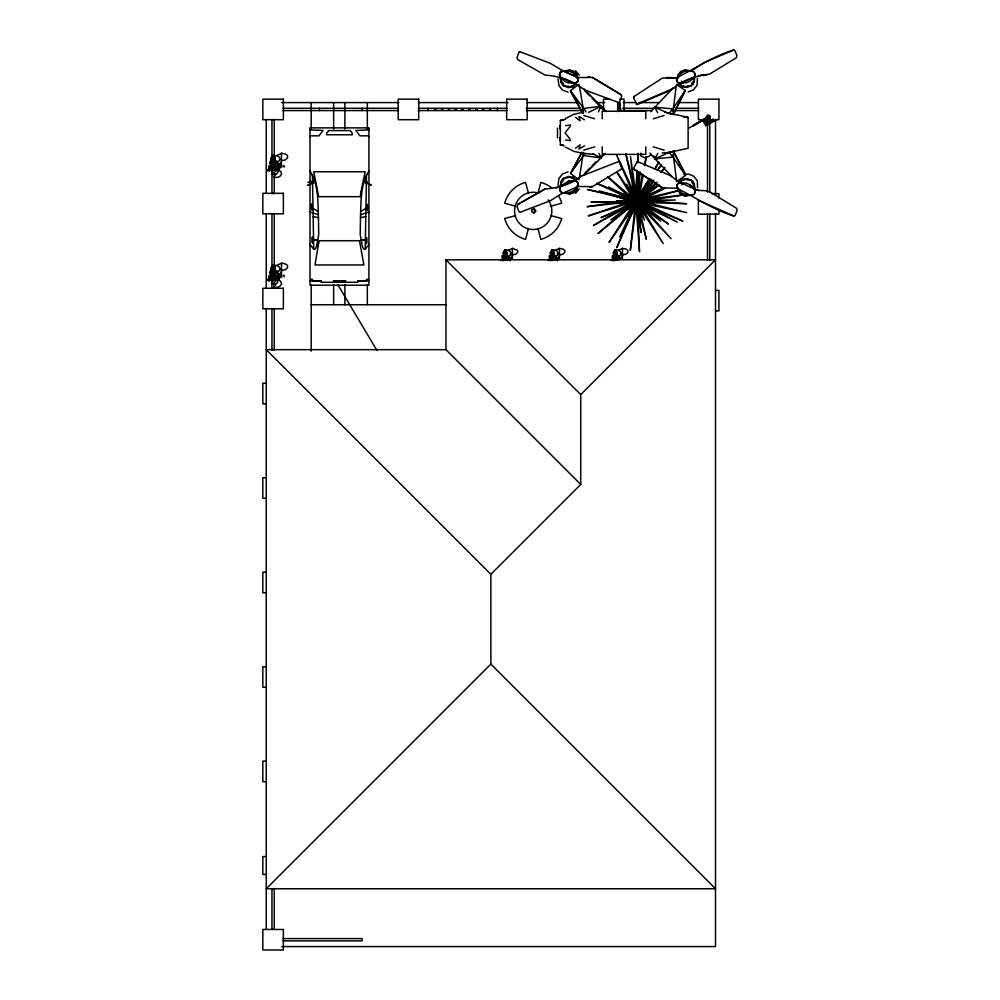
<?xml version="1.0" encoding="UTF-8"?>
<svg xmlns="http://www.w3.org/2000/svg" width="1000" height="1000" viewBox="0 0 1000 1000"><rect width="100%" height="100%" fill="white"/><g stroke="black" fill="none" stroke-linecap="round" stroke-linejoin="round"><path stroke-width="1.5" d="M636.838 198.787L637.087 170.387L635.025 202.162L656.325 205.6L637.888 201.012M368.913 244.462L365.213 249.188A8.338 2.85 -90 0 1 362.25 245.688L360.213 234.587L360.45 218.538C361.163 202.712 360.087 184.613 368.913 171.025M635.825 200.438C635.325 202.025 637.1 199.213 630.612 204.913M365.213 249.188L366.512 174.775M557.487 128.175L557.487 137.875M281.512 153.262L281.337 160.438L285.125 160.037L287.488 157.887L287.538 155.588L285.262 153.963L281.512 153.262L276.812 155.475M281.337 270.3L285.125 269.9L287.488 267.75L287.538 265.462L285.262 263.837L281.512 263.137L281.45 275.462M512.263 254.675L515.588 254.312L517.663 252.425L517.712 250.413L512.413 248.363L512.362 259.2M559.362 255.312L559.487 259.2M559.538 248.363L559.388 254.675L562.712 254.312L564.788 252.425L564.837 250.413L562.837 248.975L559.538 248.363L555.4 250.3M622.4 255.312L622.513 259.2M622.562 248.363L622.413 254.675L625.737 254.312L627.825 252.425L627.863 250.413L625.862 248.975L622.562 248.363L618.425 250.3M634.975 201.488L635.562 200.312M635.138 201.5C637.125 199.513 635.712 203.85 637.475 201.225C636.5 202.488 637.612 201.925 637.038 201.938M643.413 206.988L639.663 204.425L663.15 243.55L635.75 201.325C635.375 200.575 637.413 203.787 637.125 200.875L588.263 215.912L626.413 202.763M636.587 201.412L636.487 202.537M637.137 187.512L637.537 172M637.762 162.7L638 153.387M272.4 174.163L272.488 171.075M272.4 284.025L272.488 280.938M276.737 162.6L276.7 164.188L278.762 165.238M276.737 272.475L277.488 275.1L278.762 275.1M508.212 256.575L508.175 257.975L509.988 258.9M555.337 256.575L555.3 257.975L557.112 258.9M618.362 256.575L618.325 257.975L620.138 258.9M617.837 111.688L617.962 102.75L619.575 102.525L620.675 110.337M620.575 110.825L619.575 102.525M636.862 199.05L637.225 190.438L634.913 200.662L636.5 201.125M636.65 202.562C637.562 199.462 632.975 201.287 638.4 210.188M583.362 152.525L579.35 178.35M673.138 154.1L676.7 181.575L685.462 175.463L685.625 174.387L673.275 151.075L674.175 151.325L673.012 157.125L685.462 175.463L673.275 151.075M640.95 153.212L640.8 155.9L644.4 157.725L648.863 156.5L651.05 154.325M577 77.875L577.163 75.125L574.237 71.625L569.938 70.05L565.413 70.812M576.35 83.875L572.812 86.788L568.3 87.55L564 85.975L561.075 82.475L561.35 77.825M635.075 202.037C638.088 201.475 634.5 201.713 636.525 202.425C638.15 199.2 636.587 203.225 635.075 202.125L630.538 156.55L635.675 193M678.2 187.95L678 190.7L680.825 194.3L685.062 196.025L689.6 195.425M693.238 84.675L693.025 81.438M636.325 202.575L636.013 200.963M312.475 183.275L307.688 185.275L308.463 185.162M693.8 188.55L694.287 183.925L691.475 180.312L687.225 178.588L682.7 179.2L679.087 181.975M635.013 206.5L630.288 250.475L637 200.475M637.562 202.875L636.925 202.525L640.225 172.138M310.025 244.462L313.712 249.188A8.338 2.85 -90 0 0 316.675 245.688L318.712 234.587L318.475 218.538C317.775 202.712 318.85 184.613 310.025 171.025M562.025 182.275L562.337 179.037M677.362 78.312L677.788 75.3L680.612 71.7L684.85 69.975L689.388 70.588M678.875 84.025L682.475 86.8L687.013 87.413L691.263 85.688L694.075 82.088L694.712 77.575A4.938 4.9 -20.3 0 0 694.95 76.15M638.225 207.188L641.15 232.625L635.95 200.7M676.263 85.95L672.925 111.9M635.75 200.562L636.25 202.25L637.513 200.912L635.575 201.887L635.7 200.625L639.513 251.675L637.863 211.375M637.05 200.975L636.875 202.425L635.538 201.137L630.013 209.662L637.112 201.95L634.237 200.512M636.725 191.55L639.788 172.087M635.312 200.812L637.537 201.562M635.425 201.863L637.075 202.387L637.587 201.25M560.3 186.075L561.075 181.588L564 178.088L568.3 176.513L572.812 177.275L576.35 180.188M565.413 193.25L569.938 194.013L574.237 192.438L577.163 188.938L577.675 185.95M637.587 201.337L636.275 202.475M639.325 197.175L643.263 174.638M644.837 165.625L646.413 156.613M582.413 112.888L583.225 108.5L579.35 85.712M617.725 109.562L617.938 108.513M620.05 109.25L620.25 108.188L617.413 108.713M279.725 164.037L279.113 170.162L277.8 171.875M279.725 273.913L279.113 280.038M510.213 260.837L510.838 257.838M557.337 260.837L557.962 257.838M637.225 202.488L636.625 203.125M638.65 192.35L642.45 174.462M644.35 165.525L646.25 156.575M281.312 161.713L281.45 165.588M636.425 200.95L635.575 202.613M637.463 201.112L636.625 202.638M528.45 228.625L525.562 239.363A29.488 29.488 0 0 1 504.712 218.512L515.462 215.637M537.95 193.15L540.825 182.4A29.488 29.488 0 0 1 551.763 187.975M704.463 119.938L706.538 123.525L707.025 121.675M708.125 117.6L708.975 117.112L708.475 116.25L707.625 116.75L707.775 118.875L706.55 117.938M708.475 116.25L708.825 114.975L707.288 115.175L707.95 116.325M278.15 165.812L276.775 169.887M280.325 165.8L278.95 169.875M278.15 275.675L276.775 279.75M280.325 275.675L278.95 279.75M633.575 98.025L634 96.5L662.375 78.088L676.513 77.737C695.625 68.5 712.9 56.3 733.6 50L734.788 50.35L736.95 55.512L736.263 57.775L709.425 74.188C698.825 75.25 688.225 78.35 678.725 84.175L670.238 90.438L637.075 104.612L633.55 97.95L634.025 96.562M517.8 204.4L545.138 188.938L517.8 204.4L517.038 206.7L519.025 211.863L520.212 212.262L550.363 200.725L560.913 194.037L578.15 186.475L592.3 186.625L589.688 187.05M553.725 258.7L553.925 258.762M662.588 187.925L634.237 169.438L662.588 187.925L676.75 188.2C695.812 197.55 713.125 209.675 733.812 216L735.037 215.575L737.163 210.487L736.475 208.225L709.638 191.812C704.575 189.387 698.413 191.85 693.575 188.688A3.55 3.525 20.3 0 1 690.775 195.1L690.8 195.037M637.263 161.45L670.425 175.625L678.913 181.887L693.575 188.688M680.438 182.587L684.038 183.65M679.137 189.35L677.962 188.938A3.487 3.462 20.3 0 1 681.125 182.975L681.325 182.425M681.625 184.875L682.412 183.088M686.75 183.375C691.375 184.5 693.95 189.85 698.825 190.562M680.462 182.512A3.6 3.575 20.3 0 0 678.012 188.8C680.775 193.837 686.062 195.538 691.562 195.312A4.938 4.9 20.3 0 0 692.763 194.762M689.95 184.75L694.887 188.55A4.938 4.9 20.3 0 1 695.163 189.85M693.238 184.562L693.45 181.325M693.175 187.95L694.725 188.975A4.938 4.9 20.3 0 1 694.513 192.825M697.6 187.688L697.262 180.738L693.713 176.2L688.363 174.013L684.075 174.587M698.462 200.3L733.812 216M574.612 83.387A3.6 3.575 0 0 0 576.875 77.025L573.125 73.025L569.987 71.525L563.112 70.925L550.363 63.325L520.212 51.8L519.025 52.188L517.038 57.362L517.8 59.65L545.138 75.125C555.737 75.713 566.45 78.575 576.15 84.038L584.825 90L619.225 102.737L621.725 96.225L621.237 94.775L592.3 77.362L621.237 94.85M636.075 200.7C634.225 203.4 639 200.475 636.775 202.712M631.862 210.188L616.812 247.625L637.587 200.837M634.75 202.987L635.913 200.1M636.4 201.575C637.238 201.8 637.975 202.275 635.7 201.912M633.775 206.625L619.712 236.825L637.35 203.287M635.05 203.875L636.125 201.137L637.587 202.087L625.163 218.363L636.55 201.262L608.612 186.988L634.587 202.237M637.888 200.837L646.15 184.037L635.5 201.513M598.35 111.8L601.15 106.188L583.5 88.588M678.637 75.438L680.612 71.7L684.875 70.738M640.575 196.637L650.037 178.812M655.138 169.225L658.775 162.375M672.562 177.237L654.938 158.8L657.9 153.3M504.15 260.287L506.275 254.45L503.688 260.837M551.275 260.287L553.4 254.45L550.812 260.837M614.3 260.287L616.425 254.45L613.837 260.837M582.05 152.162L570.525 173.45L579.087 179.875M576.25 188.762L574.237 192.438L569.862 193.25M581.237 153.537L570.525 173.45L585.188 153.262M636.6 202.288L636.587 201.537L636.975 202.25M639.163 195.825L649.262 178.375M654.7 168.975L658.587 162.262M634.837 202.812L637.513 201.35L635.8 202.512L626.237 197.288L634.475 199.862M272.725 155.037L270.75 158.262L270.525 160.325L271.863 162.825M272.725 264.913L270.75 268.137L270.525 270.2L271.863 272.688M506.3 257.113L510.35 255.2L511.012 253.125L509.988 251.2L507.638 250.087L504.675 249.925L502.938 252.763L503.913 256.775M553.425 257.113L557.475 255.2L558.138 253.125L557.112 251.2L554.763 250.087L551.8 249.925L550.062 252.763L551.038 256.775M616.45 257.113L620.513 255.2L621.175 253.125L620.138 251.2L617.788 250.087L614.825 249.925L613.088 252.763L614.062 256.775M640.825 195.888L651.8 179.225M657.712 170.263L661.087 165.138L657.475 170.062M270.8 169.025L273.675 163.837L275.212 157.637L272.712 165.975L269.088 171.287L271.737 167.6L267.35 170.812L270.688 167.812L271.575 164.275L274.262 159.838L274.438 155.7L274.575 160.287L274.088 155.95L273.525 160.512L272.375 158.212L272.538 162.125L269.837 161.713L271.575 164.275L268.837 166.1L270.9 166.35L267.962 169.6L270.988 168.275M274.275 163.188C276.75 159.6 274.1 168.463 272.95 166.9M274.275 273.05C276.75 269.475 274.1 278.337 272.95 276.762M505.337 260.55L506.575 256.3M552.463 260.55L553.7 256.3M615.487 260.55L616.725 256.3M635.788 202.575L636.712 201.612M631.525 209.812L609.075 242.463L632.788 205.125L597.962 233.6L627.112 207.987M310.025 136.788L310.675 135.838L319.037 135.838L323 130.425L310.025 129.938M637.163 202.075L636.3 201.688L636.35 202.362M637.487 202.438L636.812 202.8M276.025 173.95L273.587 177.338L277.75 177.338L279.875 176.438L281.65 173.975L280.65 171.438L276.512 168.425L274.037 168.912M278.463 170.575L279.325 169.363M276.025 283.825L273.587 287.213L277.75 287.213L279.875 286.312L281.65 283.85L280.65 281.3L276.512 278.3L274.037 278.775M278.463 280.438L279.325 279.225M572.812 86.788L575.525 83.025M636.975 198.575L650.337 179.975M708.9 116.575L710.05 115.913L710.25 117.45L709.312 118.675L708.65 117.537M284 167.1L284.562 166.375L283.312 165.413M284 276.962L284.212 275.413L283.312 275.287M679.812 182.85L682.7 179.2M644.137 193.875L653.637 181.938M661.237 172.4L664.087 168.812M637.375 201.537L635.7 201.713L636.912 202.062M570.138 126.463L565.037 132.812L570.138 139.162M637.463 201.688L636.3 202.387L635.65 201.675M575.575 193.275L579.263 188.863M640.075 196.4L653.962 180.2M660.9 172.113L664.875 167.475M680.25 83.488A3.6 3.575 -20.3 0 1 677.8 77.2L681.388 73.062L684.475 71.463L691.35 70.688A4.938 4.9 -20.3 0 1 692.55 71.237M650.675 111.713L673.375 87.675M272.613 174.4L276.363 174.037L277.725 172.537L277.5 170.9L275.375 169.1L272.6 170.775L272.213 172.587L272.613 174.4L277.013 169.55M272.613 284.275L275.012 284.4L277.725 282.413L277.5 280.775L275.375 278.975L273.788 279.337L272.6 280.65L272.613 284.275L277.013 279.425M562.337 85.025L563.15 83.125L564 85.975L568.413 86.275M583.5 175.475L605.325 153.488M584.575 173.412L589.9 168.038M592.025 165.875L596.287 161.575M600.55 157.262L603.737 154.037M312.575 183.7L314.762 181.5M533.587 213.475L535.788 211.287M580.725 484.438L580.725 394.588L715.5 259.812L445.95 259.812L445.95 349.663L580.725 484.438L490.875 574.288L490.875 664.137L266.262 888.763L715.5 888.763L490.875 664.137M639.837 199.262L656.3 183.625M693.075 182.362L692.163 183.188L691.475 180.312L687 179.862M639.825 197.05L657.05 182.2M636.575 201.663L635.262 202.05M576.15 180.025L581.062 176.15L576.15 180.025C566.388 185.538 555.9 188.238 545.138 189M642.05 198.525L659.137 185.113M636.888 202.488L644.862 196.337L635.775 201M575.525 148.25L580.037 144.812L579.012 149.062L584.487 145.85M579.087 84.188L570.525 90.6L570.688 91.675L582.737 113.212L570.525 90.6L586.163 111.95M636.112 200.975L635.8 201.55L671.062 238.663L641.287 204.95M636.625 201.625L635.988 202.037L636.95 202.175M634.788 202.087L610.763 219.862L633.475 205.075M274.562 163.212L279.175 161.038L279.925 158.675L278.762 156.488L273.837 155.1M274.562 273.087L279.175 270.9L279.925 268.55L278.762 266.363L273.837 264.975M642.337 196.312L658.65 184.438M365.925 208.337L360.55 211.725M636.462 201.225L636.138 201.825L642.95 209.225L638.288 201.825M636.812 202.638L636.925 201.675M592.3 186.688L621.237 169.213L621.725 167.775L619.225 161.325L581.062 176.225M636.275 104.375L673.938 88.225M282.137 166.588L280.512 167.562L273.45 167M282.137 276.462L280.512 277.438L273.45 276.875M631.388 202.862L593.4 225.5L628.15 206.475M694.275 124.637L700.638 120.962M703.188 119.5L707 117.287L707.337 117.875L693.337 125.95L693 125.375M688.913 128.125L704.163 119.325M705.425 118.588L707.7 117.275M713.05 119.275L706.688 122.95L704.488 119.138M706.538 123.525L713.7 119.388M717.212 119.312L705.913 125.838L703.012 120.812M635.15 199.55L635.9 199.125M632.513 201.912L635.975 200.025M645.075 198.15L665.35 187.562M565.438 118.513L573.913 114.262L583 112.275M588.538 112.4L601.15 106.188L606.362 111.662M636.438 202.225L664.638 188.475L638.225 199.45M679.025 76.925L677.75 77.062M645.812 196.15L663.688 187.625M568.3 87.55L572.413 85.6M276.812 265.338L281.512 263.137M508.275 250.3L512.413 248.363M636.788 201.137L601.025 217.6L629.138 206.275M678.95 83.663A3.6 3.575 -20.3 0 0 680.4 83.9L683.825 82.35M677.775 77.125A3.487 3.462 -20.3 0 0 680.938 83.088L682.1 82.638L681.413 81.137M681.062 83.438L682.1 82.638M694.613 77.3L692.962 78.05L694.513 77.025A4.938 4.9 -20.3 0 0 694.3 73.175M691.963 78.675L694.488 76.963L689.762 81.312L686.562 82.7L680.938 83.088M649.875 153.15L654.938 158.8L669.137 152.4L674.175 151.325M576.875 186.762L575.725 187.537M683 180.4L687.225 178.588M733.625 50.062L703.863 62.65L693.5 69.575M307.938 182.475L310.863 181.262M571.138 181.675L574.612 180.25A3.6 3.575 0 0 1 576.05 180.538M563.862 192.875L563.862 192.812A3.55 3.525 0 0 1 561.263 186.375L573.888 180.55M560.138 186.337L562.888 185.062M555.975 188.062L561.812 185.925M688.15 91.988L693.5 89.8L697.05 85.262L697.387 78.312M572.725 181.163L573.888 180.963L568.263 181.238L560.138 186.2A4.938 4.9 0 0 0 559.812 187.475M568.088 171.912L562.663 173.9L558.975 178.312L558 185.25M565.875 71.487L569.938 70.05M636.112 201.912L637.45 202.125M519.025 52.263L520.212 51.8M685.062 196.025L689.1 194.725M368.913 212.075L360.513 214.7M653.25 118.775L664.188 115.463M583.75 150.162L594.675 146.85M637.288 161.388L633.8 167.975L634.212 169.5M642.15 200.575L677.688 190.912M550.938 206.137L561.675 203.25A29.488 29.488 0 0 0 558.737 196.137M641.938 198.962L677.663 190.787M664.925 153.35L688.112 148.275L688.112 117.362L664.925 112.275M365.788 216.625L360.475 217.675M564.175 145.925L560.363 144.775L560.363 120.375L565.438 119.312M274.675 166.35L277.062 165.963L281.075 162.825L281.788 160.613L280.988 159.15M274.675 276.212L277.062 275.837L281.075 272.7L281.788 270.487L280.988 269.025M650.288 200.188L680.95 195.375M627.837 200.6L587.112 206.675L624.975 202.438M619.462 105.412L620.163 111.4M565.662 125.65L570.6 125M601.15 106.188L583.225 108.5L583.425 113.038M645.5 199.412L680.925 195.162M636.6 203.263L637.388 202.1L636.788 201.25M634.062 201.412L637.175 200.975M686.787 86.137L691.263 85.688L691.95 82.812L692.85 83.637M654.938 158.8L673.012 157.125L669.137 152.4L662.113 152.963M560.95 191.588A4.938 4.9 0 0 0 563.112 193.075C568.538 193.238 574.012 192.013 576.875 187.037A3.6 3.575 0 0 0 574.612 180.662M361.188 239.913L365.387 239.562M361.262 240.413L365.375 240.1M568.413 177.787L564 178.088L563.15 180.938L562.337 180.075M564.775 71.712L578.15 77.588L592.3 77.438M636.125 202.225L675.438 200.012L639.062 200.3M568.263 181.3L573.888 181.038A3.487 3.462 0 0 1 576.875 187.175L576.875 186.612M698.625 75.5L706.7 75.25M357.812 280.912L366 280.837L366.613 279.3L367.812 279.35L368.562 280.95L357.812 280.95L357.812 282.262L321.125 282.262L321.125 280.912L312.925 280.837L312.312 279.3L311.125 279.35L310.363 280.95L321.125 280.95M623.175 201.6L590.962 202.05L632.175 203.137M633.913 201.438L636.975 201.4M609.375 99.162L603.5 99.162L603.5 110.9M619.637 99.162L624.05 99.162L624.05 110.9M281.75 102.587L398.85 102.587M418.862 102.587L508.038 102.587M526.587 102.587L578.237 102.587M596.85 102.587L604.75 102.587M623.387 102.587L635.95 102.587M639 102.587L659.35 102.587M678.025 102.587L698.337 102.587M283.05 108.287L398.5 108.287M418.387 108.287L506.975 108.287M526.325 108.287L580.575 108.287M600.725 108.287L603.825 108.287M622.75 108.287L653.75 108.287M675.45 108.287L698.713 108.287M283.05 110.575L398.5 110.575M418.387 110.575L506.975 110.575M526.325 110.575L582.125 110.575M622.75 110.575L652.2 110.575M673.9 110.575L698.713 110.575M560.363 120.375L563.15 120.375M559.55 125.6L560.413 125.6M310.025 127.875L368.913 127.875M368.913 129.938L355.925 130.425L359.9 135.838L368.25 135.838L368.913 136.788M559.55 140.45L560.413 140.45M560.363 144.775L563.15 144.775M711.587 193.637L718.925 193.637L718.925 198.038M715.987 290.363L718.925 290.363L718.925 310.9L715.987 310.9M311.188 304.738L446.1 304.738M445.95 349.663L266.262 349.663L490.875 574.288M265.763 383.263L262.838 383.263L262.838 403.8L265.763 403.8M265.763 477.738L262.838 477.738L262.838 498.275L265.763 498.275M265.763 572.212L262.838 572.212L262.838 592.75L265.763 592.75M265.763 666.688L262.838 666.688L262.838 687.225L265.763 687.225M265.763 761.162L262.838 761.162L262.838 781.7L265.763 781.7M265.763 856.538L262.838 856.538L262.838 874.412L265.763 874.412M283.05 938.587L362.113 938.587L362.113 940.875L283.05 940.875M281.85 946.575L715.5 946.575L715.5 213.35M632.038 200.938L616.438 200.888L635.35 202.662M683.8 117.25L688.112 117.362L683.65 117.137M666.525 77.525L676.538 77.8M645.45 202.55L686.612 203.713L648.587 201.25M588.162 76.95L589.688 76.95M313.562 240.1L317.675 240.413M681.15 182.913L686.775 183.312M313.55 239.562L317.75 239.913M594.225 154.388L583 153.35L573.913 151.363L565.438 147.113M657.688 112.7L654.725 107.2L672.8 108.875L685.238 90.538L676.488 84.425M318.45 217.675L313.15 216.625M620.325 253.375L622.1 253.55L622.8 254.825L622.188 256.775L618.65 259.538L616.55 259.875L615.75 258.412M557.3 253.375L559.075 253.55L559.775 254.825L559.15 256.775L555.625 259.538L553.513 259.875L552.712 258.412M510.175 253.375L511.95 253.55L512.65 254.825L512.025 256.775L508.5 259.538L506.388 259.875L505.588 258.412M684.688 194.537L691.712 194.9A4.938 4.9 20.3 0 0 692.925 194.35M598.913 153.375L601.15 157.863L583.225 155.55L582.688 152.637M565.662 139.975L570.6 140.625M636.1 202.425L635.538 202.037L636.362 202.475M569.862 70.8L574.237 71.625L576.25 75.3M318.412 214.7L310.025 212.075M630.025 198.4L587.487 189.513L625.138 198.8M370.575 185.2L371.362 184.925L366.562 183.263M644.05 203.637L686.575 212.6L642.913 201.75M670.188 113.875L672.7 114.412M685.088 195.263L680.825 194.3L678.85 190.562M634.175 201.025L637.188 201.775M706.35 116.4L707.625 116.75M708.975 117.112L710.25 117.45M515.462 206.137L504.712 203.25A29.488 29.488 0 0 1 525.562 182.4L528.45 193.15M550.938 215.637L561.675 218.512A29.488 29.488 0 0 1 540.825 239.363L537.95 228.625M629.825 199.387L599.2 190.863L635.163 202.775M632.75 200.2L637.125 201.425M318.375 211.725L313 208.337M583.75 115.463L594.675 118.775M653.25 146.85L664.188 150.162M684.85 69.975L688.888 71.275M565.875 192.575L569.938 194.013M568.088 92.15L562.663 90.15L558.975 85.738L558 78.812M561.812 78.125L560.138 77.438A4.938 4.9 0 0 1 560.237 73.587M560.138 77.713L562.888 78.987M571.138 82.375L574.612 83.812A3.6 3.575 0 0 0 576.05 83.513M596.862 183.312L629.3 196.637M647.575 206.575L682.825 221.112L644 203.412M561.263 77.675L561.263 77.75A3.55 3.525 0 0 1 563.862 71.25L563.862 71.175A3.55 3.525 0 0 0 561.263 77.675L573.888 83.513M682.775 85.6L687.013 87.413M560.913 70.025L578.15 77.588M576.875 77.3L575.725 76.525M654.725 107.2L668.925 113.6L672.8 108.875L673.962 114.675M692.175 187.325L694.825 188.7M681.175 182.85L682.312 183.363M596.763 183.512L630.075 198.625M568.3 176.513L572.413 178.463M640.15 203.888L677.325 222.162L641.087 202.488M592.737 153.725L601.15 157.863M635.938 201.238L635.125 201.188L635.975 201.6M639.275 201.912L635.812 200.025L635.9 196.062M635.15 200.413L635.9 200.837M584.487 119.775L579.012 116.562L580.037 120.812L575.525 117.375M645.913 208.7L668.413 224.088L639.425 202.125M639.412 204.812L660.763 221.2L636.862 200.475M607.975 176.812L634.775 199.762M607.737 177.025L632.35 199.887M533.587 208.3L535.788 210.487M445.95 259.812L580.725 394.588M364.175 181.5L366.362 183.7M584.575 90.638L589.9 96.025M592.025 98.175L603.737 110.025M653.863 156.012L657 159.35M575.575 70.788L579.263 75.2M679.587 83.15L682.475 86.8M572.812 177.275L575.525 181.025M616.8 171.788L635.5 199.363M635.675 198.812L626.613 184.225L635.8 202.512M616.688 171.863L635.612 202.925M337.925 284.887L377.013 350.562M618.75 255.525L620.612 258.925M555.725 255.525L557.587 258.925M508.6 255.525L510.462 258.925M276.975 161.025L279.3 165.263M276.975 270.9L279.3 275.138M614.825 249.925L618.612 257.038M551.8 249.925L555.588 257.038M504.675 249.925L508.462 257.038M273.45 156.412L277.025 163.125M273.45 266.288L277.025 273M636.45 203.35L644.613 220.2L638.425 203.787M634.225 192.6L616.438 154.662L634.663 197.488M271.238 168.162L272.375 170.912M271.238 278.025L272.375 280.788M691.325 70.612L691.5 71.1A4.938 4.9 -20.3 0 1 692.7 71.65M690.562 70.9L690.588 70.975A3.55 3.525 -20.3 0 1 693.388 77.375L681.112 83.575M639.2 213.1L646.4 239.387L638.488 203.888M625.875 154L635.862 192.375M625.825 154.012L634.062 191.213M577.163 75.125L577.675 78.112M560.3 77.987L561.075 82.475M562.025 81.788L562.337 83.987M694.287 183.925L694.925 188.425M617.962 102.75L618.513 106.65M693.587 77.45L694.075 82.088M677.788 75.3L677.975 78.05M561.075 181.588L561.35 186.238M577 186.175L577.163 188.938M312.413 174.775L313.712 249.188M638.112 153.4L638.212 162.7M638.312 172.013L638.4 179.775M638.475 187.537L638.575 196.85M718.925 209.775L718.925 214.175L698.388 214.175L698.388 199.5M715.5 119.738L715.5 194.625M709.8 116.275L709.8 192.237M709.8 213.85L709.8 260.35M707.513 119.375L707.513 192.237M707.513 213.85L707.513 260.35M645.788 118.775L645.788 111.237L602.25 111.237L602.25 118.775M645.788 146.85L645.788 154.388L602.25 154.388L602.25 146.85M576.875 77.438L576.875 76.888A3.487 3.462 0 0 1 573.888 82.963A3.487 3.462 0 0 0 576.875 76.95M572.725 82.888L573.888 83.088L568.263 82.762L565.025 81.487L560.138 77.862A4.938 4.9 0 0 1 559.812 76.575M563.112 71.4L563.112 70.925A4.938 4.9 0 0 0 560.95 72.463M559.8 125.6L559.8 128.562M559.8 137.487L559.8 140.45M497.45 108.287L497.45 110.575M427.912 108.287L427.912 110.575M368.913 128.287L368.913 285.212L310.025 285.212L310.025 128.287M367.337 102.587L367.337 129.012M367.337 284.525L367.337 304.738M362.113 108.287L362.113 110.575M344.875 102.587L344.875 129.012M344.875 284.525L344.875 304.738M333.638 102.587L333.638 129.012M333.638 284.525L333.638 304.738M319.438 108.287L319.438 110.575M311.188 102.587L311.188 129.012M311.188 284.525L311.188 351.213M274.25 119.375L274.25 158.125M274.25 165.875L274.25 170.525M274.25 173.625L274.25 193.787M274.25 213.538L274.25 267.787M274.25 275.538L274.25 280.188M274.25 283.288L274.25 287.95M274.25 308.512L274.25 350.363M274.25 888.525L274.25 928.925M271.962 119.375L271.962 159.675M271.962 167.425L271.962 193.787M271.962 213.538L271.962 270.887M271.962 277.087L271.962 287.95M271.962 308.512L271.962 350.363M271.962 888.525L271.962 928.925M266.262 119.738L266.262 193.062M266.262 213.35L266.262 288.225M266.262 308.512L266.262 929.412M677.05 78.775A3.6 3.575 -20.3 0 1 677.95 77.613M560.237 190.475A4.938 4.9 0 0 1 560.138 186.612M679.163 182.35A3.6 3.575 20.3 0 1 680.612 182.1M548.2 199.85A18.625 18.625 0 0 1 539.05 228.562A18.625 18.625 0 0 1 514.575 210.987A18.625 18.625 0 0 1 538.862 193.15M366.413 237.587C366.275 250.9 367.225 237.963 366.413 237.587M367.062 204.488C366.912 217.812 367.875 204.862 367.062 204.488M270.95 166.688L268.1 170.3L273.038 165.125L274.538 160.175L271.588 167.45L272.125 166.812L269.938 170.037L271.35 167.763L268.337 169.862L270.95 166.688L273.9 160.35L274.025 156.363L274.312 161.425L275.038 157.45L273.9 160.35L272.812 156.788L273.125 161.3L271.775 159.875L272.225 162.975L269.55 163.238L271.425 164.95L268.837 167.138L270.95 166.688M270.95 276.55L268.1 280.175L273.038 275L274.538 270.05L271.588 277.312L272.125 276.688L269.938 279.913L271.35 277.625L268.337 279.738L270.95 276.55L273.9 270.225L274.025 266.238L274.312 271.3L275.038 267.325L274.337 270.275L273.438 267.15L273.125 271.163L271.775 269.75L272.225 272.85L269.55 273.113L271.425 274.825L268.837 277.013L270.95 276.55M506.087 254.638L506.075 255.538L506.712 252.05L503.113 260.175L501.25 260.575L503.525 258.65L501.887 257.137L504.237 256.913L503.85 254.175L505.037 255.425L505.312 251.9L505.712 254.6L505.812 251.088L506.087 254.638M553.212 254.638L553.2 255.538L553.837 252.05L550.237 260.175L548.375 260.575L550.65 258.65L549.012 257.137L551.362 256.913L550.975 254.175L552.163 255.425L552.438 251.9L552.837 254.6L552.95 251.088L553.212 254.638M616.25 254.638L616.225 255.538L616.862 252.05L613.263 260.175L611.413 260.575L613.688 258.65L612.038 257.137L614.388 256.913L614 254.175L615.188 255.425L615.462 251.9L615.862 254.6L615.975 251.088L616.25 254.638M274.438 265.575L274.35 271.625L270.8 278.888L274.35 271.625L275.212 267.512L274.575 270.163L274.438 265.575M506.188 250.5L506.112 255.837L504.675 259.55L506.863 252.213L506.3 254.55L506.188 250.5M553.312 250.5L553.237 255.837L551.8 259.55L553.987 252.213L553.425 254.55L553.312 250.5M616.337 250.5L616.263 255.837L614.825 259.55L617.013 252.213L616.45 254.55L616.337 250.5M312.025 182.087L313.562 180.812L312.025 182.087M274.088 265.825L273.525 270.375L270.688 277.688L267.35 280.675L271.737 277.475L269.088 281.163L270.988 278.15L267.962 279.475L270.9 276.225L268.837 275.963L271.575 274.137L269.837 271.575L272.538 272L272.375 268.087L273.525 270.375L274.262 269.7L274.088 265.825M505.875 250.725L505.375 254.737L503.075 259.875L501.262 259.65L503.663 258.05L502.125 255.787L504.513 256.163L504.375 252.712L505.375 254.737L506.025 254.137L505.875 250.725M553 250.725L552.5 254.737L550.2 259.875L548.387 259.65L550.788 258.05L549.263 255.787L551.638 256.163L551.5 252.712L552.5 254.737L553.162 254.137L553 250.725M616.025 250.725L615.525 254.737L613.225 259.875L611.413 259.65L613.825 258.05L612.288 255.787L614.663 256.163L614.525 252.712L615.525 254.737L616.188 254.137L616.025 250.725M360.863 192.225L360.275 196.675L318.663 196.675L313.762 171.762L365.163 171.762L360.863 192.225M318.663 242.887L315.038 264.962L363.888 264.962L359.513 240.712L319.413 240.712L318.663 242.887M274.8 165.287L275.262 164.6L274.8 165.287M274.8 275.163L275.25 274.375L274.8 275.163M506.512 258.938L506.9 258.25L506.512 258.938M616.663 258.938L617.05 258.25L616.663 258.938M311.9 209.825C310.925 210 312 196.262 311.9 209.825M312.538 242.925C311.562 243.1 312.65 229.363 312.538 242.925M685.238 90.538L673.737 113.575L685.238 90.538M532.175 209.475L531.538 210.35L532.175 212.3L534.225 212.3L534.862 211.425L534.225 209.475L532.175 209.475M707.412 116.425L708.288 117.95L707.412 116.425M707.8 116.05L707.425 117.438L708.8 117.8L709.175 116.425L707.8 116.05M328.638 130.588L326.6 133.188L326.675 134.775L352.25 134.775L352.25 133.188L350.3 130.588L328.638 130.588M283.375 99.162L262.838 99.162L262.838 119.7L283.375 119.7L283.375 99.162M418.713 99.162L398.175 99.162L398.175 119.7L418.713 119.7L418.713 99.162M527.188 99.162L506.65 99.162L506.65 119.7L527.188 119.7L527.188 99.162M718.925 99.162L698.388 99.162L698.388 119.7L718.925 119.7L718.925 99.162M435.825 109.138L434.762 109.712L435.825 109.138M442.675 109.138L441.6 109.712L442.675 109.138M449.525 109.138L448.45 109.712L449.525 109.138M456.362 109.138L455.3 109.712L456.362 109.138M463.212 109.138L462.15 109.712L463.212 109.138M470.062 109.138L468.988 109.712L470.062 109.138M476.9 109.138L475.838 109.712L476.9 109.138M483.75 109.138L482.688 109.712L483.75 109.138M490.6 109.138L489.538 109.712L490.6 109.138M283.375 193.325L262.838 193.325L262.838 213.863L283.375 213.863L283.375 193.325M345.625 280.863L333.3 280.863L345.625 280.938M283.375 288.288L262.838 288.288L262.838 308.825L283.375 308.825L283.375 288.288M283.375 929.463L262.838 929.463L262.838 950L283.375 950L283.375 929.463M367.025 182.05L365.487 180.812L367.025 182.05"/></g></svg>
